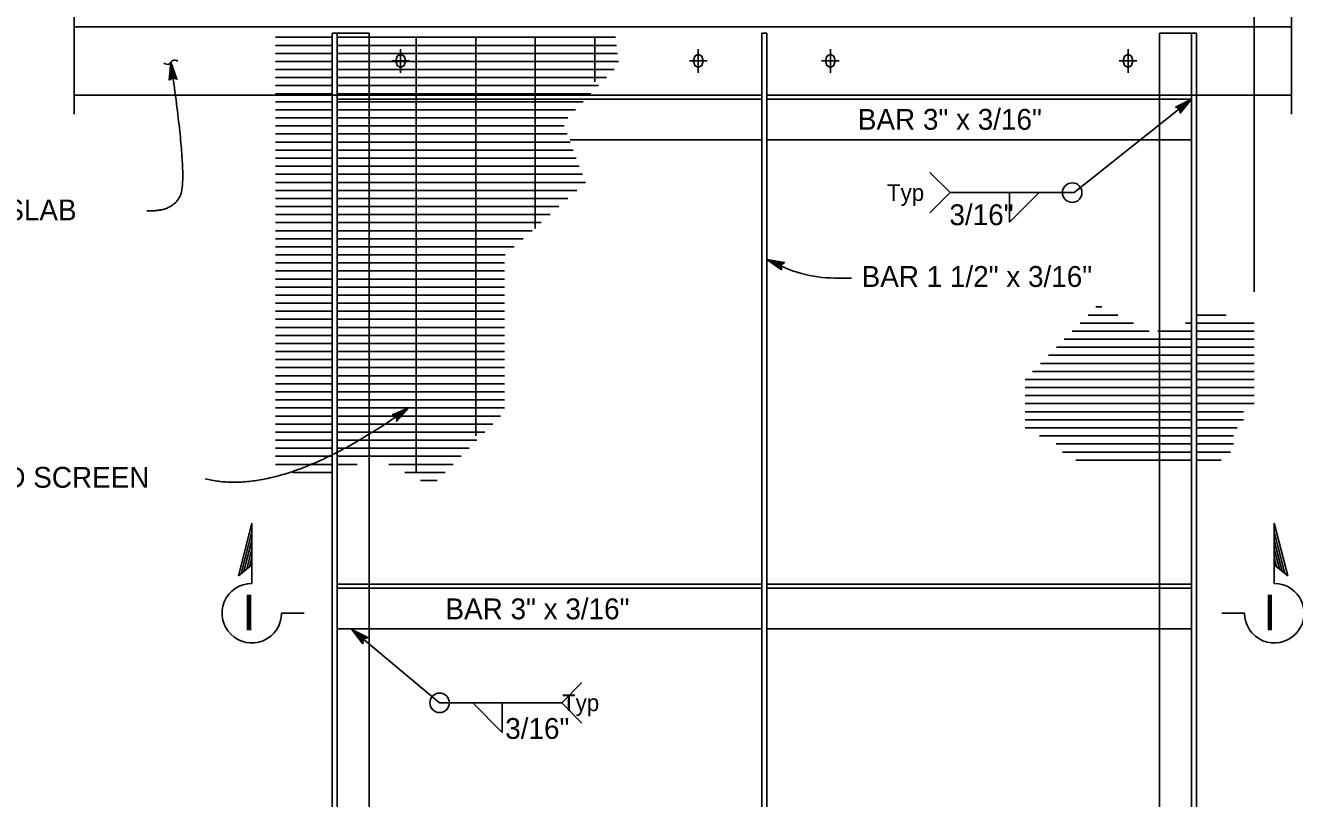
# Model space of a CAD drawing. Extents: x -893 to 867, y -474 to 712.
# Drawn here: x -679.3 to -253, y 183.9 to 443.6 of the extents above; entities that cross this region are included whole.
import ezdxf

# ---------------------------------------------------------------- set-up
doc = ezdxf.new("R2010")
doc.units = 0
doc.layers.add('14 Ramp Anno', color=7, linetype='Continuous')
doc.layers.add('60 Nongeo Data', color=7, linetype='Continuous')

# ---------------------------------------------------------------- blocks, each defined once
blk = doc.blocks.new('SQUIG')
at = {"layer": '14 Ramp Anno'}
blk.add_open_spline([(0, -0.4598), (0.0829, -0.3438), (0.1889, -0.1218), (-0.1889, 0.1218), (-0.0829, 0.3438), (0, 0.4598)], degree=3, dxfattribs=at)

msp = doc.modelspace()

# ---------------------------------------------------------------- linework, layer by layer
at = {"layer": '60 Nongeo Data'}
for p, q in [((-266.65, 354.06), (-266.65, 503.7)), ((-662.98, 449.45), (-662.98, 413.72)), ((-254.04, 449.45), (-254.04, 413.72)), ((-662.98, 443.1), (-254.04, 443.1)), ((-662.98, 443.1), (-662.98, 420.19)), ((-662.98, 443.1), (-254.04, 443.1)), ((-595.27, 439.58), (-576.26, 439.58)), ((-576.26, 441.01), (-574.62, 441.01)), ((-576.26, 441.01), (-576.26, -52.88)), ((-574.62, 441.01), (-574.62, -52.88)), ((-574.62, 441.01), (-563.8, 441.01)), ((-574.62, 439.58), (-481.06, 439.58)), ((-563.8, 441.01), (-563.8, 255.88)), ((-548.06, 439.58), (-548.06, 293.15)), ((-548.03, 439.58), (-548.03, 439.58)), ((-528.06, 439.58), (-528.06, 305.79)), ((-520.97, 439.58), (-520.97, 439.58)), ((-508.06, 439.58), (-508.06, 375.33)), ((-493.91, 439.58), (-493.91, 439.58)), ((-488.06, 439.58), (-488.06, 424.64)), ((-431.94, 441.01), (-431.94, -52.88)), ((-431.94, 441.01), (-430.3, 441.01)), ((-430.3, 441.01), (-430.3, -52.88)), ((-298.44, 441.01), (-285.97, 441.01)), ((-298.44, 441.01), (-298.44, 418.82)), ((-287.61, 443.1), (-285.97, 443.1)), ((-287.61, 441.01), (-287.61, -52.88)), ((-285.97, 441.01), (-285.97, -52.88)), ((-595.27, 436.87), (-576.26, 436.87)), ((-574.62, 436.87), (-480.76, 436.87)), ((-548.03, 436.87), (-548.03, 436.87)), ((-595.27, 434.17), (-576.26, 434.17)), ((-595.27, 431.46), (-576.26, 431.46)), ((-574.62, 434.17), (-480.45, 434.17)), ((-574.62, 431.46), (-480.15, 431.46)), ((-548.03, 434.17), (-548.03, 434.17)), ((-548.03, 431.46), (-548.03, 431.46)), ((-595.27, 428.76), (-576.26, 428.76)), ((-574.62, 428.76), (-481.6, 428.76)), ((-548.03, 428.76), (-548.03, 428.76)), ((-595.27, 426.05), (-576.26, 426.05)), ((-595.27, 423.34), (-576.26, 423.34)), ((-574.62, 426.05), (-484.18, 426.05)), ((-574.62, 423.34), (-486.77, 423.34)), ((-548.03, 426.05), (-548.03, 426.05)), ((-548.03, 423.34), (-548.03, 423.34)), ((-520.97, 423.34), (-520.97, 423.34)), ((-493.91, 423.34), (-493.91, 423.34)), ((-662.98, 420.19), (-576.26, 420.19)), ((-662.98, 420.19), (-436.44, 420.19)), ((-595.27, 420.64), (-576.26, 420.64)), ((-595.27, 417.93), (-576.26, 417.93)), ((-574.62, 420.64), (-489.35, 420.64)), ((-574.62, 420.19), (-431.94, 420.19)), ((-574.62, 418.82), (-431.94, 418.82)), ((-574.62, 417.93), (-491.94, 417.93)), ((-548.03, 420.64), (-548.03, 420.64)), ((-548.03, 417.93), (-548.03, 417.93)), ((-520.97, 420.64), (-520.97, 420.64)), ((-520.97, 417.93), (-520.97, 417.93)), ((-493.91, 420.64), (-493.91, 420.64)), ((-493.91, 417.93), (-493.91, 417.93)), ((-430.3, 420.19), (-287.61, 420.19)), ((-430.3, 418.82), (-287.61, 418.82)), ((-429, 420.19), (-254.04, 420.19)), ((-287.61, 418.82), (-327, 387.42)), ((-298.44, 418.82), (-298.44, 405.11)), ((-285.97, 420.19), (-254.04, 420.19)), ((-595.27, 415.23), (-576.26, 415.23)), ((-574.62, 415.23), (-494.52, 415.23)), ((-548.03, 415.23), (-548.03, 415.23)), ((-520.97, 415.23), (-520.97, 415.23)), ((-595.27, 412.52), (-576.26, 412.52)), ((-595.27, 409.81), (-576.26, 409.81)), ((-574.62, 412.52), (-497.11, 412.52)), ((-574.62, 409.81), (-498.37, 409.81)), ((-548.03, 412.52), (-548.03, 412.52)), ((-548.03, 409.81), (-548.03, 409.81)), ((-520.97, 412.52), (-520.97, 412.52)), ((-520.97, 409.81), (-520.97, 409.81)), ((-595.27, 407.11), (-576.26, 407.11)), ((-574.62, 407.11), (-497.35, 407.11)), ((-548.03, 407.11), (-548.03, 407.11)), ((-520.97, 407.11), (-520.97, 407.11)), ((-496.33, 405.11), (-431.94, 405.11)), ((-430.3, 405.11), (-287.61, 405.11)), ((-298.44, 405.11), (-298.44, 255.88)), ((-595.27, 404.4), (-576.26, 404.4)), ((-595.27, 401.7), (-576.26, 401.7)), ((-574.62, 404.4), (-496.33, 404.4)), ((-574.62, 401.7), (-495.3, 401.7)), ((-548.03, 404.4), (-548.03, 404.4)), ((-548.03, 401.7), (-548.03, 401.7)), ((-520.97, 404.4), (-520.97, 404.4)), ((-520.97, 401.7), (-520.97, 401.7)), ((-595.27, 398.99), (-576.26, 398.99)), ((-574.62, 398.99), (-494.28, 398.99)), ((-548.03, 398.99), (-548.03, 398.99)), ((-520.97, 398.99), (-520.97, 398.99)), ((-595.27, 396.28), (-576.26, 396.28)), ((-595.27, 393.58), (-576.26, 393.58)), ((-574.62, 396.28), (-493.26, 396.28)), ((-574.62, 393.58), (-492.24, 393.58)), ((-548.03, 396.28), (-548.03, 396.28)), ((-548.03, 393.58), (-548.03, 393.58)), ((-520.97, 396.28), (-520.97, 396.28)), ((-520.97, 393.58), (-520.97, 393.58)), ((-493.91, 396.28), (-493.91, 396.28)), ((-493.91, 393.58), (-493.91, 393.58)), ((-368.71, 387.42), (-375.52, 394.23)), ((-595.27, 390.87), (-576.26, 390.87)), ((-595.27, 388.16), (-576.26, 388.16)), ((-574.62, 390.87), (-491.21, 390.87)), ((-574.62, 388.16), (-494.07, 388.16)), ((-548.03, 390.87), (-548.03, 390.87)), ((-548.03, 388.16), (-548.03, 388.16)), ((-520.97, 390.87), (-520.97, 390.87)), ((-520.97, 388.16), (-520.97, 388.16)), ((-493.91, 390.87), (-493.91, 390.87)), ((-595.27, 385.46), (-576.26, 385.46)), ((-574.62, 385.46), (-497.08, 385.46)), ((-548.03, 385.46), (-548.03, 385.46)), ((-520.97, 385.46), (-520.97, 385.46)), ((-368.71, 387.42), (-375.52, 380.61)), ((-368.71, 387.42), (-327, 387.42)), ((-348.77, 387.42), (-348.77, 377.47)), ((-348.77, 377.47), (-338.81, 387.42)), ((-595.27, 382.75), (-576.26, 382.75)), ((-595.27, 380.05), (-576.26, 380.05)), ((-574.62, 382.75), (-500.09, 382.75)), ((-574.62, 380.05), (-503.09, 380.05)), ((-548.03, 382.75), (-548.03, 382.75)), ((-548.03, 380.05), (-548.03, 380.05)), ((-520.97, 382.75), (-520.97, 382.75)), ((-520.97, 380.05), (-520.97, 380.05)), ((-595.27, 377.34), (-576.26, 377.34)), ((-574.62, 377.34), (-506.1, 377.34)), ((-548.03, 377.34), (-548.03, 377.34)), ((-520.97, 377.34), (-520.97, 377.34)), ((-595.27, 374.63), (-576.26, 374.63)), ((-595.27, 371.93), (-576.26, 371.93)), ((-574.62, 374.63), (-509.11, 374.63)), ((-574.62, 371.93), (-512.12, 371.93)), ((-548.03, 374.63), (-548.03, 374.63)), ((-548.03, 371.93), (-548.03, 371.93)), ((-520.97, 374.63), (-520.97, 374.63)), ((-520.97, 371.93), (-520.97, 371.93)), ((-595.27, 369.22), (-576.26, 369.22)), ((-574.62, 369.22), (-515.13, 369.22)), ((-548.03, 369.22), (-548.03, 369.22)), ((-520.97, 369.22), (-520.97, 369.22)), ((-595.27, 366.52), (-576.26, 366.52)), ((-595.27, 363.81), (-576.26, 363.81)), ((-574.62, 366.52), (-518.14, 366.52)), ((-574.62, 363.81), (-518.35, 363.81)), ((-548.03, 366.52), (-548.03, 366.52)), ((-548.03, 363.81), (-548.03, 363.81)), ((-520.97, 366.52), (-520.97, 366.52)), ((-520.97, 363.81), (-520.97, 363.81)), ((-595.27, 361.1), (-576.26, 361.1)), ((-595.27, 358.4), (-576.26, 358.4)), ((-574.62, 361.1), (-518.35, 361.1)), ((-574.62, 358.4), (-518.35, 358.4)), ((-548.03, 361.1), (-548.03, 361.1)), ((-548.03, 358.4), (-548.03, 358.4)), ((-520.97, 361.1), (-520.97, 361.1)), ((-520.97, 358.4), (-520.97, 358.4)), ((-595.27, 355.69), (-576.26, 355.69)), ((-574.62, 355.69), (-518.35, 355.69)), ((-548.03, 355.69), (-548.03, 355.69)), ((-520.97, 355.69), (-520.97, 355.69)), ((-595.27, 352.99), (-576.26, 352.99)), ((-595.27, 350.28), (-576.26, 350.28)), ((-574.62, 352.99), (-518.35, 352.99)), ((-574.62, 350.28), (-518.35, 350.28)), ((-548.03, 352.99), (-548.03, 352.99)), ((-548.03, 350.28), (-548.03, 350.28)), ((-520.97, 352.99), (-520.97, 352.99)), ((-520.97, 350.28), (-520.97, 350.28)), ((-595.27, 347.57), (-576.26, 347.57)), ((-574.62, 347.57), (-518.35, 347.57)), ((-548.03, 347.57), (-548.03, 347.57)), ((-520.97, 347.57), (-520.97, 347.57)), ((-322.38, 346.31), (-312.44, 346.31)), ((-319.72, 349.01), (-317.73, 349.01)), ((-285.97, 346.31), (-275.97, 346.31)), ((-595.27, 344.87), (-576.26, 344.87)), ((-595.27, 342.16), (-576.26, 342.16)), ((-574.62, 344.87), (-518.35, 344.87)), ((-574.62, 342.16), (-518.35, 342.16)), ((-548.03, 344.87), (-548.03, 344.87)), ((-548.03, 342.16), (-548.03, 342.16)), ((-520.97, 344.87), (-520.97, 344.87)), ((-520.97, 342.16), (-520.97, 342.16)), ((-325.04, 343.6), (-307.16, 343.6)), ((-289.7, 343.6), (-287.61, 343.6)), ((-285.97, 343.6), (-266.65, 343.6)), ((-595.27, 339.46), (-576.26, 339.46)), ((-574.62, 339.46), (-518.35, 339.46)), ((-548.03, 339.46), (-548.03, 339.46)), ((-520.97, 339.46), (-520.97, 339.46)), ((-330.36, 338.19), (-287.61, 338.19)), ((-327.7, 340.89), (-301.87, 340.89)), ((-298.9, 340.89), (-287.61, 340.89)), ((-285.97, 340.89), (-266.65, 340.89)), ((-285.97, 338.19), (-266.65, 338.19)), ((-595.27, 336.75), (-576.26, 336.75)), ((-595.27, 334.04), (-576.26, 334.04)), ((-574.62, 336.75), (-518.35, 336.75)), ((-574.62, 334.04), (-518.35, 334.04)), ((-548.03, 336.75), (-548.03, 336.75)), ((-548.03, 334.04), (-548.03, 334.04)), ((-520.97, 336.75), (-520.97, 336.75)), ((-520.97, 334.04), (-520.97, 334.04)), ((-335.68, 332.78), (-287.61, 332.78)), ((-333.02, 335.48), (-287.61, 335.48)), ((-285.97, 335.48), (-266.65, 335.48)), ((-285.97, 332.78), (-266.65, 332.78)), ((-595.27, 331.34), (-576.26, 331.34)), ((-595.27, 328.63), (-576.26, 328.63)), ((-574.62, 331.34), (-518.35, 331.34)), ((-574.62, 328.63), (-518.35, 328.63)), ((-548.03, 331.34), (-548.03, 331.34)), ((-548.03, 328.63), (-548.03, 328.63)), ((-520.97, 331.34), (-520.97, 331.34)), ((-520.97, 328.63), (-520.97, 328.63)), ((-338.34, 330.07), (-287.61, 330.07)), ((-285.97, 330.07), (-266.65, 330.07)), ((-595.27, 325.93), (-576.26, 325.93)), ((-574.62, 325.93), (-518.35, 325.93)), ((-548.03, 325.93), (-548.03, 325.93)), ((-520.97, 325.93), (-520.97, 325.93)), ((-343.56, 324.66), (-287.61, 324.66)), ((-341, 327.36), (-287.61, 327.36)), ((-285.97, 327.36), (-266.65, 327.36)), ((-285.97, 324.66), (-266.65, 324.66)), ((-595.27, 323.22), (-576.26, 323.22)), ((-595.27, 320.51), (-576.26, 320.51)), ((-574.62, 323.22), (-518.35, 323.22)), ((-574.62, 320.51), (-518.35, 320.51)), ((-548.03, 323.22), (-548.03, 323.22)), ((-548.03, 320.51), (-548.03, 320.51)), ((-520.97, 323.22), (-520.97, 323.22)), ((-520.97, 320.51), (-520.97, 320.51)), ((-343.56, 321.95), (-287.61, 321.95)), ((-285.97, 321.95), (-266.65, 321.95)), ((-595.27, 317.81), (-576.26, 317.81)), ((-574.62, 317.81), (-518.35, 317.81)), ((-548.03, 317.81), (-548.03, 317.81)), ((-520.97, 317.81), (-520.97, 317.81)), ((-343.56, 319.25), (-287.61, 319.25)), ((-343.56, 316.54), (-287.61, 316.54)), ((-285.97, 319.25), (-266.65, 319.25)), ((-285.97, 316.54), (-266.65, 316.54)), ((-595.27, 315.1), (-576.26, 315.1)), ((-595.27, 312.39), (-576.26, 312.39)), ((-574.62, 315.1), (-518.35, 315.1)), ((-574.62, 312.39), (-519.68, 312.39)), ((-548.03, 315.1), (-548.03, 315.1)), ((-548.03, 312.39), (-548.03, 312.39)), ((-520.97, 315.1), (-520.97, 315.1)), ((-520.97, 312.39), (-520.97, 312.39)), ((-343.56, 313.83), (-287.61, 313.83)), ((-285.97, 313.83), (-270.15, 313.83)), ((-595.27, 309.69), (-576.26, 309.69)), ((-595.27, 306.98), (-576.26, 306.98)), ((-574.62, 309.69), (-522.34, 309.69)), ((-574.62, 306.98), (-524.99, 306.98)), ((-548.03, 309.69), (-548.03, 309.69)), ((-548.03, 306.98), (-548.03, 306.98)), ((-343.56, 311.13), (-287.61, 311.13)), ((-343.56, 308.42), (-287.61, 308.42)), ((-285.97, 311.13), (-270.15, 311.13)), ((-285.97, 308.42), (-272.34, 308.42)), ((-595.27, 304.28), (-576.26, 304.28)), ((-574.62, 304.28), (-527.65, 304.28)), ((-548.03, 304.28), (-548.03, 304.28)), ((-338.73, 305.71), (-287.61, 305.71)), ((-333.12, 303.01), (-287.61, 303.01)), ((-285.97, 305.71), (-273.56, 305.71)), ((-285.97, 303.01), (-273.56, 303.01)), ((-595.27, 301.57), (-576.26, 301.57)), ((-595.27, 298.86), (-576.26, 298.86)), ((-574.62, 301.57), (-530.31, 301.57)), ((-574.62, 298.86), (-532.97, 298.86)), ((-548.03, 301.57), (-548.03, 301.57)), ((-548.03, 298.86), (-548.03, 298.86)), ((-330.92, 300.3), (-287.61, 300.3)), ((-285.97, 300.3), (-274.54, 300.3)), ((-595.27, 296.16), (-576.26, 296.16)), ((-574.62, 296.16), (-567.93, 296.16)), ((-557.21, 296.16), (-535.63, 296.16)), ((-548.03, 296.16), (-548.03, 296.16)), ((-326.53, 297.6), (-287.61, 297.6)), ((-285.97, 297.6), (-277.71, 297.6)), ((-589.63, 293.45), (-576.26, 293.45)), ((-551.92, 293.45), (-538.29, 293.45)), ((-548.03, 293.45), (-548.03, 293.45)), ((-546.63, 290.75), (-540.95, 290.75)), ((-603.27, 276.43), (-607.78, 258.75)), ((-603.27, 273.52), (-606.85, 259.5)), ((-603.27, 256.17), (-603.27, 276.43)), ((-259.83, 276.43), (-255.33, 258.75)), ((-259.83, 256.17), (-259.83, 276.43)), ((-259.83, 273.52), (-256.26, 259.5)), ((-603.27, 270.61), (-605.91, 260.26)), ((-259.83, 270.61), (-257.19, 260.26)), ((-603.27, 267.7), (-604.98, 261.02)), ((-603.27, 264.8), (-604.04, 261.77)), ((-259.83, 267.7), (-258.13, 261.02)), ((-259.83, 264.8), (-259.06, 261.77)), ((-603.27, 262.4), (-607.78, 258.75)), ((-259.83, 262.4), (-255.33, 258.75)), ((-603.36, 256.17), (-603.36, 256.17)), ((-574.62, 255.88), (-431.94, 255.88)), ((-563.8, 255.88), (-563.8, 240.88)), ((-430.3, 255.88), (-287.61, 255.88)), ((-298.44, 255.88), (-298.44, 240.88)), ((-259.75, 256.17), (-259.75, 256.17)), ((-574.62, 254.58), (-431.94, 254.58)), ((-430.3, 254.58), (-287.61, 254.58)), ((-593.27, 246.18), (-585.67, 246.18)), ((-585.67, 246.18), (-585.67, 246.18)), ((-277.44, 246.18), (-277.44, 246.18)), ((-269.83, 246.18), (-277.44, 246.18)), ((-574.62, 240.88), (-431.94, 240.88)), ((-569.69, 240.73), (-540.18, 216.07)), ((-563.8, 240.88), (-563.8, 54.8)), ((-430.3, 240.88), (-287.61, 240.88)), ((-298.44, 240.88), (-298.44, -52.88)), ((-499.17, 216.07), (-492.36, 222.88)), ((-499.17, 216.07), (-540.18, 216.07)), ((-519.12, 206.11), (-529.07, 216.07)), ((-519.12, 216.07), (-519.12, 206.11)), ((-499.17, 216.07), (-492.36, 209.25))]:
    msp.add_line(p, q, dxfattribs=at)
for points in [[(-553.28, 427.64), (-553.28, 435.65)], [(-453.3, 427.64), (-453.3, 435.65)], [(-408.95, 427.64), (-408.95, 435.65)], [(-308.97, 427.64), (-308.97, 435.65)], [(-550.32, 431.64), (-556.22, 431.64)], [(-450.34, 431.64), (-456.24, 431.64)], [(-406, 431.64), (-411.9, 431.64)], [(-306.01, 431.64), (-311.92, 431.64)]]:
    msp.add_lwpolyline(points, dxfattribs=at)
for points in [[(-631, 425.17), (-630.47, 431.2), (-628.39, 425.52), (-628.77, 425.68), (-630.28, 429.84), (-630.68, 425.42), (-630.36, 425.68), (-630.11, 428.5), (-629.14, 425.84), (-629.51, 426), (-629.93, 427.15), (-630.04, 425.93), (-629.8, 426.12), (-628.39, 425.52), (-629.8, 426.12)], [(-552.11, 433.21), (-551.64, 431.64), (-552.11, 430.06), (-553.28, 429.41), (-554.43, 430.06), (-554.92, 431.64), (-554.43, 433.21), (-553.28, 433.88)], [(-452.13, 433.21), (-451.66, 431.64), (-452.13, 430.06), (-453.3, 429.41), (-454.45, 430.06), (-454.94, 431.64), (-454.45, 433.21), (-453.3, 433.88)], [(-407.79, 433.21), (-407.31, 431.64), (-407.79, 430.06), (-408.95, 429.41), (-410.1, 430.06), (-410.59, 431.64), (-410.1, 433.21), (-408.95, 433.88)], [(-307.81, 433.21), (-307.33, 431.64), (-307.81, 430.06), (-308.97, 429.41), (-310.12, 430.06), (-310.61, 431.64), (-310.12, 433.21), (-308.97, 433.88)], [(-293.05, 416.17), (-287.61, 418.82), (-291.42, 414.11), (-291.47, 414.52), (-288.68, 417.96), (-292.67, 416.02), (-292.29, 415.88), (-289.74, 417.12), (-291.52, 414.92), (-291.58, 415.32), (-290.81, 416.28), (-291.91, 415.74), (-291.62, 415.63), (-291.42, 414.11), (-291.62, 415.63)], [(-425.33, 361.54), (-430.3, 365.01), (-424.34, 363.98), (-424.66, 363.73), (-429.03, 364.49), (-425.4, 361.95), (-425.46, 362.35), (-427.78, 363.97), (-424.99, 363.49), (-425.32, 363.25), (-426.53, 363.46), (-425.52, 362.75), (-425.56, 363.06), (-424.34, 363.98), (-425.56, 363.06)], [(-556.13, 312.78), (-550.55, 315.14), (-554.6, 310.64), (-554.63, 311.05), (-551.67, 314.34), (-555.75, 312.62), (-555.38, 312.45), (-552.77, 313.56), (-554.66, 311.45), (-554.69, 311.86), (-553.87, 312.77), (-555.01, 312.29), (-554.72, 312.17), (-554.6, 310.64), (-554.72, 312.17)], [(-566, 235.93), (-569.69, 240.73), (-564.32, 237.95), (-564.7, 237.81), (-568.64, 239.85), (-565.94, 236.33), (-565.87, 236.73), (-567.6, 238.98), (-565.09, 237.68), (-565.47, 237.55), (-566.56, 238.11), (-565.81, 237.14), (-565.76, 237.45), (-564.32, 237.95), (-565.76, 237.45)]]:
    msp.add_lwpolyline(points, close=True, dxfattribs=at)
for centre in [(-327.71, 387.42), (-540.18, 216.07)]:
    msp.add_circle(centre, 3.28, dxfattribs=at)
for centre, start, end in [((-603.27, 246.18), 90, 0.0005), ((-259.83, 246.18), 179.9995, 90)]:
    msp.add_arc(centre, 10, start, end, dxfattribs=at)
for points in [[(-638.5, 381.27), (-629.21, 380.99), (-624.9, 393.1), (-630.47, 431.2)], [(-550.55, 315.14), (-593.13, 284.72), (-618.89, 291.31)]]:
    msp.add_open_spline(points, degree=2, dxfattribs=at)
msp.add_spline([(-430.3, 365.01), (-418.63, 360.22), (-407.53, 358.69), (-401.79, 358.69)], degree=3, dxfattribs=at)

# ---------------------------------------------------------------- block references
at = {"layer": '60 Nongeo Data', "xscale": 5.2073723525, "yscale": 5.207372352500001, "rotation": 97.53270944121657}
msp.add_blockref('SQUIG', (-630.46, 431.2), dxfattribs=at)

# ---------------------------------------------------------------- texts
at = {"layer": '60 Nongeo Data'}
for s, height, p in [('BAR 3" x 3/16"', 7, (-399.7, 408.53)), ('Typ', 5.6, (-389.92, 384.62)), ('DISSIPATION SLAB', 7, (-747.95, 378.1)), ('3/16"', 7, (-368.94, 376.49)), ('BAR 1 1/2" x 3/16"', 7, (-398.43, 355.75)), ('INCLINED SCREEN', 6.9987, (-722.95, 288.3)), ('I', 12.01, (-606.45, 240.42)), ('I', 12.01, (-263.58, 240.42)), ('BAR 3" x 3/16"', 7, (-538.21, 244.12)), ('  Typ', 5.6, (-503.23, 213.27)), ('3/16"', 7, (-518.14, 203.96))]:
    msp.add_text(s, height=height, dxfattribs=at).set_placement(p)

doc.saveas('drawing.dxf')
